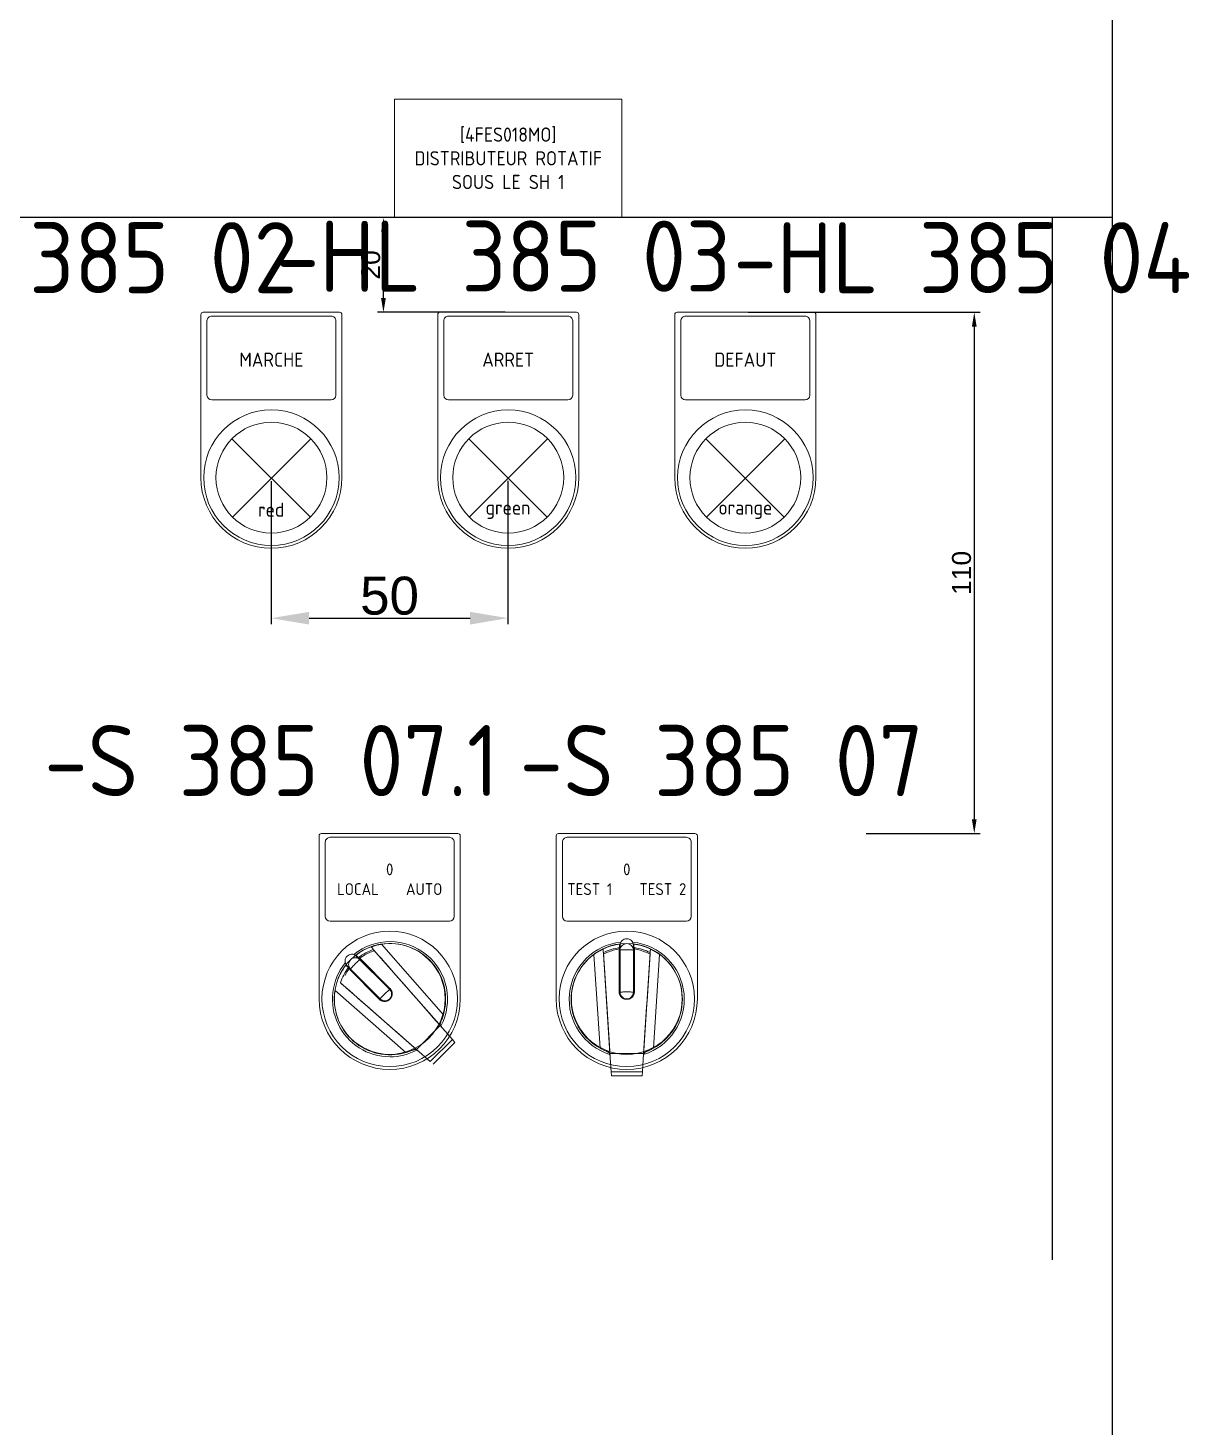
# Model space of a CAD drawing. Header units: millimetres. Extents: x 0 to 69574, y -5 to 41746.
# Drawn here: x 39704.3 to 39951.3, y 19404.2 to 19699.4 of the extents above; entities that cross this region are included whole.
import ezdxf
from ezdxf.enums import TextEntityAlignment as Align

# ---------------------------------------------------------------- set-up
doc = ezdxf.new("R2010")
doc.units = ezdxf.units.MM
doc.set_wipeout_variables(frame=1)
doc.layers.add('! NO PLOT !', color=7, linetype='Continuous', true_color=0xff75dd, plot=False)
doc.layers.add('000-PI-Oprema', color=30, linetype='Continuous', lineweight=5)
doc.layers.add('000-PI-ORMAR', color=2, linetype='Continuous')
doc.layers.add('000-PI_TEXT', color=7, linetype='Continuous')
doc.styles.add('PI0', font='isocpeur.ttf', dxfattribs={"width": 0.9})
doc.styles.get("Standard").update_dxf_attribs({"font": 'arial.ttf'})
doc.dimstyles.new('ISO-25', dxfattribs={"dimtxt": 4, "dimasz": 3, "dimexe": 1.25, "dimexo": 0.625, "dimtad": 1, "dimtxsty": 'Standard', "dimcen": 3, "dimadec": 0, "dimazin": 0, "dimtfac": 1, "dimtmove": 0, "dimatfit": 3, "dimfxl": 1, "dimarcsym": 0})
doc.dimstyles.new('ISO-25-lb', dxfattribs={"dimtxt": 8, "dimasz": 8, "dimexe": 1.25, "dimexo": 0.625, "dimtad": 1, "dimtxsty": 'Standard', "dimcen": 5, "dimadec": 0, "dimazin": 0, "dimtfac": 1, "dimtmove": 0, "dimatfit": 3, "dimfxl": 1, "dimarcsym": 0})

# ---------------------------------------------------------------- blocks, each defined once
blk = doc.blocks.new('podloska')
at = {"layer": '000-PI-Oprema'}
for p, q in [((43278.7, 39063.45), (43278.7, 39097.85)), ((43279.2, 39098.35), (43308, 39098.35)), ((43281, 39097.55), (43306.2, 39097.55)), ((43308.5, 39063.45), (43308.5, 39097.85)), ((43280, 39080.85), (43280, 39096.55)), ((43307.2, 39080.85), (43307.2, 39096.55)), ((43281, 39079.85), (43306.2, 39079.85))]:
    blk.add_line(p, q, dxfattribs=at)
blk.add_circle((43293.6, 39063.45), 14.3, dxfattribs=at)
at = {"layer": '000-PI-Oprema', "ltscale": 0.25}
blk.add_circle((43293.6, 39063.45), 11.7, dxfattribs=at)
at = {"layer": '000-PI-Oprema'}
for centre, radius, start, end in [((43279.2, 39097.85), 0.5, 90, 179.9998), ((43281, 39096.55), 1, 90, 180.0001), ((43306.2, 39096.55), 1, 359.9999, 90), ((43308, 39097.85), 0.5, 0.0002, 90), ((43281, 39080.85), 1, 180, 270), ((43306.2, 39080.85), 1, 270, 0), ((43293.6, 39063.45), 14.9, 180, 0)]:
    blk.add_arc(centre, radius, start, end, dxfattribs=at)
blk = doc.blocks.new('*D750')
at = {"layer": '! NO PLOT !', "color": 0, "linetype": 'Continuous', "lineweight": -2, "ltscale": 0.25, "transparency": 16777216}
for p, q in [((39755.63, 19603.73), (39755.63, 19573.6)), ((39805.63, 19603.83), (39805.63, 19573.6)), ((39763.63, 19574.85), (39797.63, 19574.85))]:
    blk.add_line(p, q, dxfattribs=at)
at = {"layer": '! NO PLOT !', "color": 0, "ltscale": 0.25, "transparency": 16777216}
for points in [[(39763.63, 19576.18), (39763.63, 19573.51), (39755.63, 19574.85)], [(39797.63, 19576.18), (39797.63, 19573.51), (39805.63, 19574.85)]]:
    blk.add_solid(points, dxfattribs=at)
at = {"layer": 'Defpoints', "color": 0, "ltscale": 0.25, "transparency": 16777216}
for p in [(39755.63, 19604.35), (39805.63, 19604.45), (39805.63, 19574.85)]:
    blk.add_point(p, dxfattribs=at)
at = {"layer": '! NO PLOT !', "color": 0, "ltscale": 0.25, "transparency": 16777216, "insert": (39780.63, 19579.55), "char_height": 8, "attachment_point": 5}
blk.add_mtext('50', dxfattribs=at)
blk = doc.blocks.new('*D749')
at = {"layer": '! NO PLOT !', "color": 0, "lineweight": -2, "ltscale": 0.25, "transparency": 16777216}
for p, q in [((39856.36, 19639.4), (39905.32, 19639.4)), ((39904.07, 19636.4), (39904.07, 19532.4)), ((39881.28, 19529.4), (39905.32, 19529.4))]:
    blk.add_line(p, q, dxfattribs=at)
at = {"layer": '! NO PLOT !', "color": 0, "ltscale": 0.25, "transparency": 16777216}
for points in [[(39903.57, 19636.4), (39904.57, 19636.4), (39904.07, 19639.4)], [(39903.57, 19532.4), (39904.57, 19532.4), (39904.07, 19529.4)]]:
    blk.add_solid(points, dxfattribs=at)
at = {"layer": 'Defpoints', "color": 0, "ltscale": 0.25, "transparency": 16777216}
for p in [(39855.73, 19639.4), (39880.66, 19529.4), (39904.07, 19529.4)]:
    blk.add_point(p, dxfattribs=at)
at = {"layer": '! NO PLOT !', "color": 0, "ltscale": 0.25, "transparency": 16777216, "insert": (39901.4, 19584.4), "char_height": 4, "attachment_point": 5, "rotation": 90}
blk.add_mtext('110', dxfattribs=at)
blk = doc.blocks.new('*D759')
at = {"layer": '! NO PLOT !', "color": 0, "lineweight": -2, "ltscale": 0.25, "transparency": 16777216}
for p, q in [((39805.06, 19659.4), (39778.09, 19659.4)), ((39779.34, 19642.4), (39779.34, 19656.4)), ((39805.06, 19639.4), (39778.09, 19639.4))]:
    blk.add_line(p, q, dxfattribs=at)
at = {"layer": '! NO PLOT !', "color": 0, "ltscale": 0.25, "transparency": 16777216}
for points in [[(39778.84, 19656.4), (39779.84, 19656.4), (39779.34, 19659.4)], [(39778.84, 19642.4), (39779.84, 19642.4), (39779.34, 19639.4)]]:
    blk.add_solid(points, dxfattribs=at)
at = {"layer": 'Defpoints', "color": 0, "ltscale": 0.25, "transparency": 16777216}
for p in [(39779.34, 19659.4), (39805.68, 19659.4), (39805.68, 19639.4)]:
    blk.add_point(p, dxfattribs=at)
at = {"layer": '! NO PLOT !', "color": 0, "ltscale": 0.25, "transparency": 16777216, "insert": (39776.67, 19649.4), "char_height": 4, "attachment_point": 5, "rotation": 90}
blk.add_mtext('20', dxfattribs=at)

msp = doc.modelspace()

# ---------------------------------------------------------------- wipeouts: each hides what was drawn before it
msp.add_wipeout([(39609.684, 20761.404), (40000.172, 20761.404), (39999.684, 18778.904), (39609.672, 18776.904)]).dxf.layer = '000-PI-ORMAR'

# ---------------------------------------------------------------- next in the draw order: linework, layer by layer
at = {"layer": '! NO PLOT !'}
msp.add_line((39933.184, 20684.154), (39933.184, 18854.154), dxfattribs=at)
at = {"layer": '! NO PLOT !', "ltscale": 0.25}
for p, q in [((39933.184, 19659.404), (39678.184, 19659.404)), ((39920.511, 19659.404), (39920.511, 19439.404))]:
    msp.add_line(p, q, dxfattribs=at)
at = {"layer": '000-PI-Oprema'}
for p, q in [((39747.361, 19612.727), (39763.907, 19596.181)), ((39764.007, 19612.727), (39747.461, 19596.181)), ((39797.361, 19612.727), (39813.907, 19596.181)), ((39814.007, 19612.727), (39797.461, 19596.181)), ((39847.411, 19612.727), (39863.957, 19596.181)), ((39864.057, 19612.727), (39847.511, 19596.181)), ((39815.809, 19494.504), (39815.809, 19528.904)), ((39816.309, 19529.404), (39845.109, 19529.404)), ((39818.109, 19528.604), (39843.309, 19528.604)), ((39845.609, 19494.504), (39845.609, 19528.904)), ((39817.109, 19511.904), (39817.109, 19527.604)), ((39844.309, 19511.904), (39844.309, 19527.604)), ((39818.109, 19510.904), (39843.309, 19510.904)), ((39776.262, 19504.211), (39776.556, 19504.337)), ((39776.556, 19504.337), (39776.854, 19504.455)), ((39776.735, 19505.491), (39776.738, 19505.492)), ((39776.739, 19505.487), (39776.735, 19505.491)), ((39776.738, 19505.492), (39776.746, 19505.495)), ((39776.751, 19505.473), (39776.739, 19505.487)), ((39776.746, 19505.495), (39776.76, 19505.5)), ((39776.771, 19505.45), (39776.751, 19505.473)), ((39776.76, 19505.5), (39776.781, 19505.507)), ((39776.8, 19505.416), (39776.771, 19505.45)), ((39776.781, 19505.507), (39776.807, 19505.517)), ((39776.838, 19505.373), (39776.8, 19505.416)), ((39776.807, 19505.517), (39776.839, 19505.528)), ((39776.885, 19505.319), (39776.838, 19505.373)), ((39776.839, 19505.528), (39776.877, 19505.541)), ((39776.854, 19504.455), (39777.155, 19504.563)), ((39776.877, 19505.541), (39776.92, 19505.556)), ((39776.942, 19505.255), (39776.885, 19505.319)), ((39776.92, 19505.556), (39776.969, 19505.573)), ((39777.008, 19505.18), (39776.942, 19505.255)), ((39776.969, 19505.573), (39777.023, 19505.591)), ((39777.083, 19505.094), (39777.008, 19505.18)), ((39777.023, 19505.591), (39777.081, 19505.61)), ((39777.081, 19505.61), (39777.144, 19505.63)), ((39777.168, 19504.997), (39777.083, 19505.094)), ((39777.144, 19505.63), (39777.211, 19505.651)), ((39777.155, 19504.563), (39777.46, 19504.663)), ((39777.262, 19504.89), (39777.168, 19504.997)), ((39777.211, 19505.651), (39777.28, 19505.673)), ((39777.276, 19504.872), (39777.248, 19504.904)), ((39791.001, 19489.234), (39777.262, 19504.89)), ((39777.305, 19504.839), (39777.276, 19504.872)), ((39777.28, 19505.673), (39777.353, 19505.695)), ((39777.335, 19504.806), (39777.305, 19504.839)), ((39777.365, 19504.771), (39777.335, 19504.806)), ((39777.353, 19505.695), (39777.43, 19505.718)), ((39777.396, 19504.736), (39777.365, 19504.771)), ((39777.428, 19504.7), (39777.396, 19504.736)), ((39777.46, 19504.663), (39777.428, 19504.7)), ((39777.43, 19505.718), (39777.511, 19505.741)), ((39778.19, 19503.831), (39777.46, 19504.663)), ((39777.511, 19505.741), (39777.596, 19505.765)), ((39777.596, 19505.765), (39777.685, 19505.789)), ((39777.685, 19505.789), (39777.778, 19505.814)), ((39777.778, 19505.814), (39777.873, 19505.838)), ((39777.873, 19505.838), (39777.971, 19505.862)), ((39777.971, 19505.862), (39778.072, 19505.886)), ((39778.072, 19505.886), (39778.174, 19505.909)), ((39778.174, 19505.909), (39778.278, 19505.932)), ((39778.278, 19505.932), (39778.383, 19505.953)), ((39778.383, 19505.953), (39778.488, 19505.974)), ((39778.488, 19505.974), (39778.594, 19505.994)), ((39778.594, 19505.994), (39778.699, 19506.013)), ((39778.699, 19506.013), (39778.804, 19506.031)), ((39778.804, 19506.031), (39778.907, 19506.048)), ((39791.999, 19491.129), (39778.907, 19506.048)), ((39824.223, 19504.201), (39824.312, 19504.26)), ((39824.312, 19504.26), (39824.402, 19504.318)), ((39824.402, 19504.318), (39824.491, 19504.374)), ((39824.491, 19504.374), (39824.578, 19504.428)), ((39824.578, 19504.428), (39824.665, 19504.48)), ((39824.665, 19504.48), (39824.749, 19504.53)), ((39824.749, 19504.53), (39824.832, 19504.578)), ((39824.832, 19504.578), (39824.912, 19504.624)), ((39824.912, 19504.624), (39824.989, 19504.668)), ((39824.989, 19504.668), (39825.063, 19504.709)), ((39825.063, 19504.709), (39825.134, 19504.747)), ((39825.134, 19504.747), (39825.201, 19504.783)), ((39825.201, 19504.783), (39825.265, 19504.817)), ((39825.265, 19504.817), (39825.327, 19504.849)), ((39825.327, 19504.849), (39825.386, 19504.879)), ((39825.386, 19504.879), (39825.441, 19504.907)), ((39825.441, 19504.907), (39825.492, 19504.932)), ((39825.492, 19504.932), (39825.538, 19504.955)), ((39825.538, 19504.955), (39825.579, 19504.975)), ((39825.579, 19504.975), (39825.615, 19504.992)), ((39825.615, 19504.992), (39825.646, 19505.007)), ((39825.646, 19505.007), (39825.671, 19505.019)), ((39825.671, 19505.019), (39825.691, 19505.028)), ((39825.691, 19505.028), (39825.704, 19505.035)), ((39825.704, 19505.035), (39825.712, 19505.038)), ((39825.712, 19505.038), (39825.715, 19505.04)), ((39825.715, 19505.034), (39825.715, 19505.04)), ((39825.717, 19505.016), (39825.715, 19505.034)), ((39825.719, 19504.985), (39825.717, 19505.016)), ((39825.721, 19504.941), (39825.719, 19504.985)), ((39825.725, 19504.883), (39825.721, 19504.941)), ((39825.73, 19504.812), (39825.725, 19504.883)), ((39825.735, 19504.726), (39825.73, 19504.812)), ((39825.742, 19504.627), (39825.735, 19504.726)), ((39825.749, 19504.513), (39825.742, 19504.627)), ((39825.758, 19504.385), (39825.749, 19504.513)), ((39825.767, 19504.242), (39825.758, 19504.385)), ((39825.77, 19504.219), (39825.767, 19504.262)), ((39827.041, 19484.707), (39825.767, 19504.242)), ((39825.773, 19504.176), (39825.77, 19504.219)), ((39826.074, 19504.086), (39826.363, 19504.223)), ((39826.363, 19504.223), (39826.657, 19504.35)), ((39826.657, 19504.35), (39826.954, 19504.469)), ((39826.954, 19504.469), (39827.255, 19504.578)), ((39827.255, 19504.578), (39827.558, 19504.678)), ((39827.558, 19504.678), (39827.864, 19504.768)), ((39827.864, 19504.768), (39828.172, 19504.85)), ((39828.172, 19504.85), (39828.483, 19504.922)), ((39828.483, 19504.922), (39828.795, 19504.984)), ((39828.795, 19504.984), (39829.109, 19505.038)), ((39829.109, 19496.024), (39829.109, 19505.316)), ((39829.209, 19495.467), (39829.209, 19506.058)), ((39829.309, 19495.249), (39829.309, 19505.867)), ((39832.109, 19495.249), (39832.109, 19505.867)), ((39832.209, 19495.467), (39832.209, 19506.058)), ((39832.309, 19496.024), (39832.309, 19505.316)), ((39832.623, 19504.984), (39832.309, 19505.038)), ((39832.935, 19504.922), (39832.623, 19504.984)), ((39833.245, 19504.85), (39832.935, 19504.922)), ((39833.554, 19504.768), (39833.245, 19504.85)), ((39833.86, 19504.678), (39833.554, 19504.768)), ((39834.163, 19504.578), (39833.86, 19504.678)), ((39834.463, 19504.469), (39834.163, 19504.578)), ((39834.376, 19484.707), (39835.65, 19504.242)), ((39834.76, 19504.35), (39834.463, 19504.469)), ((39835.054, 19504.223), (39834.76, 19504.35)), ((39835.344, 19504.086), (39835.054, 19504.223)), ((39835.645, 19504.176), (39835.648, 19504.219)), ((39835.648, 19504.219), (39835.65, 19504.262)), ((39835.65, 19504.242), (39835.66, 19504.385)), ((39835.66, 19504.385), (39835.668, 19504.513)), ((39835.668, 19504.513), (39835.675, 19504.627)), ((39835.675, 19504.627), (39835.682, 19504.726)), ((39835.682, 19504.726), (39835.687, 19504.812)), ((39835.687, 19504.812), (39835.692, 19504.883)), ((39835.692, 19504.883), (39835.696, 19504.941)), ((39835.696, 19504.941), (39835.699, 19504.985)), ((39835.699, 19504.985), (39835.701, 19505.016)), ((39835.701, 19505.016), (39835.702, 19505.034)), ((39835.705, 19505.038), (39835.702, 19505.04)), ((39835.702, 19505.034), (39835.702, 19505.04)), ((39835.713, 19505.035), (39835.705, 19505.038)), ((39835.727, 19505.028), (39835.713, 19505.035)), ((39835.746, 19505.019), (39835.727, 19505.028)), ((39835.771, 19505.007), (39835.746, 19505.019)), ((39835.802, 19504.992), (39835.771, 19505.007)), ((39835.838, 19504.975), (39835.802, 19504.992)), ((39835.879, 19504.955), (39835.838, 19504.975)), ((39835.926, 19504.932), (39835.879, 19504.955)), ((39835.976, 19504.907), (39835.926, 19504.932)), ((39836.032, 19504.879), (39835.976, 19504.907)), ((39836.09, 19504.849), (39836.032, 19504.879)), ((39836.152, 19504.817), (39836.09, 19504.849)), ((39836.217, 19504.783), (39836.152, 19504.817)), ((39836.284, 19504.747), (39836.217, 19504.783)), ((39836.354, 19504.709), (39836.284, 19504.747)), ((39836.428, 19504.668), (39836.354, 19504.709)), ((39836.505, 19504.624), (39836.428, 19504.668)), ((39836.585, 19504.578), (39836.505, 19504.624)), ((39836.668, 19504.53), (39836.585, 19504.578)), ((39836.753, 19504.48), (39836.668, 19504.53)), ((39836.839, 19504.428), (39836.753, 19504.48)), ((39836.927, 19504.374), (39836.839, 19504.428)), ((39837.016, 19504.318), (39836.927, 19504.374)), ((39837.105, 19504.26), (39837.016, 19504.318)), ((39837.195, 19504.201), (39837.105, 19504.26)), ((39771.428, 19501.615), (39771.424, 19501.619)), ((39771.44, 19501.603), (39771.428, 19501.615)), ((39771.46, 19501.582), (39771.44, 19501.603)), ((39771.49, 19501.553), (39771.46, 19501.582)), ((39771.528, 19501.515), (39771.49, 19501.553)), ((39771.575, 19501.468), (39771.528, 19501.515)), ((39771.631, 19501.411), (39771.575, 19501.468)), ((39779.137, 19494.047), (39771.629, 19501.555)), ((39771.697, 19501.345), (39771.631, 19501.411)), ((39771.773, 19501.27), (39771.697, 19501.345)), ((39771.858, 19501.185), (39771.773, 19501.27)), ((39773.549, 19503.736), (39773.545, 19503.74)), ((39773.561, 19503.724), (39773.549, 19503.736)), ((39773.582, 19503.704), (39773.561, 19503.724)), ((39773.611, 19503.674), (39773.582, 19503.704)), ((39780.657, 19496.487), (39773.609, 19503.535)), ((39773.649, 19503.636), (39773.611, 19503.674)), ((39773.894, 19503.391), (39773.649, 19503.636)), ((39773.979, 19503.306), (39773.894, 19503.391)), ((39774.073, 19503.212), (39773.979, 19503.306)), ((39781.034, 19496.252), (39774.073, 19503.212)), ((39774.193, 19503.234), (39774.14, 19503.287)), ((39774.22, 19503.206), (39774.193, 19503.234)), ((39774.249, 19503.178), (39774.22, 19503.206)), ((39774.337, 19503.09), (39774.249, 19503.178)), ((39774.337, 19503.09), (39774.596, 19503.274)), ((39780.711, 19496.716), (39774.337, 19503.09)), ((39774.596, 19503.274), (39774.861, 19503.451)), ((39774.861, 19503.451), (39775.132, 19503.619)), ((39775.132, 19503.619), (39775.407, 19503.78)), ((39775.407, 19503.78), (39775.688, 19503.932)), ((39775.688, 19503.932), (39775.973, 19504.076)), ((39775.973, 19504.076), (39776.262, 19504.211)), ((39778.92, 19502.999), (39778.19, 19503.831)), ((39779.65, 19502.167), (39778.92, 19502.999)), ((39780.38, 19501.336), (39779.65, 19502.167)), ((39781.109, 19500.504), (39780.38, 19501.336)), ((39823.785, 19503.897), (39823.87, 19503.959)), ((39825.077, 19484.091), (39823.785, 19503.897)), ((39823.87, 19503.959), (39823.957, 19504.02)), ((39823.957, 19504.02), (39824.044, 19504.081)), ((39824.044, 19504.081), (39824.133, 19504.142)), ((39824.133, 19504.142), (39824.223, 19504.201)), ((39825.776, 19504.131), (39825.773, 19504.176)), ((39825.779, 19504.085), (39825.776, 19504.131)), ((39825.782, 19504.039), (39825.779, 19504.085)), ((39825.785, 19503.99), (39825.782, 19504.039)), ((39825.788, 19503.941), (39825.785, 19503.99)), ((39825.788, 19503.941), (39826.074, 19504.086)), ((39825.86, 19502.837), (39825.788, 19503.941)), ((39825.932, 19501.732), (39825.86, 19502.837)), ((39826.004, 19500.628), (39825.932, 19501.732)), ((39835.629, 19503.941), (39835.344, 19504.086)), ((39835.413, 19500.628), (39835.485, 19501.732)), ((39835.485, 19501.732), (39835.557, 19502.837)), ((39835.557, 19502.837), (39835.629, 19503.941)), ((39835.629, 19503.941), (39835.633, 19503.99)), ((39835.633, 19503.99), (39835.636, 19504.039)), ((39835.636, 19504.039), (39835.639, 19504.085)), ((39835.639, 19504.085), (39835.642, 19504.131)), ((39835.642, 19504.131), (39835.645, 19504.176)), ((39836.34, 19484.091), (39837.632, 19503.897)), ((39837.284, 19504.142), (39837.195, 19504.201)), ((39837.373, 19504.081), (39837.284, 19504.142)), ((39837.461, 19504.02), (39837.373, 19504.081)), ((39837.547, 19503.959), (39837.461, 19504.02)), ((39837.632, 19503.897), (39837.547, 19503.959)), ((39771.232, 19499.476), (39771.384, 19499.756)), ((39771.384, 19499.756), (39771.544, 19500.032)), ((39771.544, 19500.032), (39771.713, 19500.303)), ((39771.713, 19500.303), (39771.89, 19500.568)), ((39771.952, 19501.091), (39771.858, 19501.185)), ((39771.958, 19500.944), (39771.877, 19501.024)), ((39771.89, 19500.568), (39772.074, 19500.827)), ((39778.912, 19494.13), (39771.952, 19501.091)), ((39771.986, 19500.915), (39771.958, 19500.944)), ((39772.074, 19500.827), (39771.986, 19500.915)), ((39778.448, 19494.453), (39772.074, 19500.827)), ((39781.839, 19499.673), (39781.109, 19500.504)), ((39782.568, 19498.842), (39781.839, 19499.673)), ((39783.298, 19498.01), (39782.568, 19498.842)), ((39826.076, 19499.524), (39826.004, 19500.628)), ((39826.148, 19498.42), (39826.076, 19499.524)), ((39826.22, 19497.317), (39826.148, 19498.42)), ((39835.197, 19497.317), (39835.269, 19498.42)), ((39835.269, 19498.42), (39835.341, 19499.524)), ((39835.341, 19499.524), (39835.413, 19500.628)), ((39784.034, 19483.165), (39769.116, 19496.257)), ((39785.93, 19484.163), (39770.274, 19497.902)), ((39771.333, 19496.974), (39770.501, 19497.704)), ((39772.165, 19496.244), (39771.333, 19496.974)), ((39772.997, 19495.514), (39772.165, 19496.244)), ((39773.828, 19494.784), (39772.997, 19495.514)), ((39781.117, 19496.027), (39780.657, 19496.487)), ((39780.76, 19496.664), (39780.711, 19496.716)), ((39780.807, 19496.61), (39780.76, 19496.664)), ((39780.852, 19496.554), (39780.807, 19496.61)), ((39780.894, 19496.496), (39780.852, 19496.554)), ((39780.934, 19496.436), (39780.894, 19496.496)), ((39780.971, 19496.374), (39780.934, 19496.436)), ((39781.005, 19496.311), (39780.971, 19496.374)), ((39781.036, 19496.246), (39781.005, 19496.311)), ((39781.064, 19496.18), (39781.036, 19496.246)), ((39781.089, 19496.113), (39781.064, 19496.18)), ((39781.112, 19496.045), (39781.089, 19496.113)), ((39781.131, 19495.976), (39781.112, 19496.045)), ((39781.147, 19495.906), (39781.131, 19495.976)), ((39781.159, 19495.835), (39781.147, 19495.906)), ((39781.169, 19495.764), (39781.159, 19495.835)), ((39781.16, 19495.334), (39781.169, 19495.406)), ((39781.176, 19495.692), (39781.169, 19495.764)), ((39781.169, 19495.406), (39781.176, 19495.477)), ((39781.179, 19495.621), (39781.176, 19495.692)), ((39781.176, 19495.477), (39781.179, 19495.549)), ((39781.179, 19495.549), (39781.179, 19495.621)), ((39784.756, 19496.348), (39783.298, 19498.01)), ((39785.485, 19495.518), (39784.756, 19496.348)), ((39786.214, 19494.687), (39785.485, 19495.518)), ((39826.292, 19496.213), (39826.22, 19497.317)), ((39826.364, 19495.109), (39826.292, 19496.213)), ((39829.11, 19495.952), (39829.109, 19496.024)), ((39829.115, 19495.88), (39829.11, 19495.952)), ((39829.123, 19495.809), (39829.115, 19495.88)), ((39829.134, 19495.738), (39829.123, 19495.809)), ((39829.149, 19495.668), (39829.134, 19495.738)), ((39829.166, 19495.598), (39829.149, 19495.668)), ((39829.187, 19495.529), (39829.166, 19495.598)), ((39829.211, 19495.461), (39829.187, 19495.529)), ((39829.237, 19495.395), (39829.211, 19495.461)), ((39829.267, 19495.329), (39829.237, 19495.395)), ((39832.15, 19495.329), (39832.18, 19495.395)), ((39832.18, 19495.395), (39832.207, 19495.461)), ((39832.207, 19495.461), (39832.23, 19495.529)), ((39832.23, 19495.529), (39832.251, 19495.598)), ((39832.251, 19495.598), (39832.269, 19495.668)), ((39832.269, 19495.668), (39832.283, 19495.738)), ((39832.283, 19495.738), (39832.294, 19495.809)), ((39832.294, 19495.809), (39832.302, 19495.88)), ((39832.302, 19495.88), (39832.307, 19495.952)), ((39832.307, 19495.952), (39832.309, 19496.024)), ((39835.053, 19495.109), (39835.125, 19496.213)), ((39835.125, 19496.213), (39835.197, 19497.317)), ((39774.66, 19494.054), (39773.828, 19494.784)), ((39775.491, 19493.325), (39774.66, 19494.054)), ((39776.322, 19492.595), (39775.491, 19493.325)), ((39777.153, 19491.866), (39776.322, 19492.595)), ((39778.5, 19494.404), (39778.448, 19494.453)), ((39778.554, 19494.356), (39778.5, 19494.404)), ((39778.61, 19494.312), (39778.554, 19494.356)), ((39778.668, 19494.269), (39778.61, 19494.312)), ((39778.728, 19494.23), (39778.668, 19494.269)), ((39778.79, 19494.193), (39778.728, 19494.23)), ((39778.853, 19494.159), (39778.79, 19494.193)), ((39778.917, 19494.128), (39778.853, 19494.159)), ((39778.984, 19494.1), (39778.917, 19494.128)), ((39779.051, 19494.074), (39778.984, 19494.1)), ((39779.119, 19494.052), (39779.051, 19494.074)), ((39779.188, 19494.033), (39779.119, 19494.052)), ((39779.258, 19494.017), (39779.188, 19494.033)), ((39779.329, 19494.004), (39779.258, 19494.017)), ((39779.4, 19493.995), (39779.329, 19494.004)), ((39779.472, 19493.988), (39779.4, 19493.995)), ((39779.543, 19493.985), (39779.472, 19493.988)), ((39779.615, 19493.985), (39779.543, 19493.985)), ((39779.615, 19493.985), (39779.687, 19493.988)), ((39779.687, 19493.988), (39779.758, 19493.995)), ((39779.758, 19493.995), (39779.829, 19494.004)), ((39779.829, 19494.004), (39779.9, 19494.017)), ((39779.9, 19494.017), (39779.97, 19494.033)), ((39779.97, 19494.033), (39780.039, 19494.052)), ((39780.039, 19494.052), (39780.108, 19494.074)), ((39780.108, 19494.074), (39780.175, 19494.1)), ((39780.175, 19494.1), (39780.241, 19494.128)), ((39780.241, 19494.128), (39780.306, 19494.159)), ((39780.306, 19494.159), (39780.369, 19494.193)), ((39780.369, 19494.193), (39780.43, 19494.23)), ((39780.43, 19494.23), (39780.49, 19494.269)), ((39780.49, 19494.269), (39780.548, 19494.312)), ((39780.548, 19494.312), (39780.605, 19494.356)), ((39780.605, 19494.356), (39780.659, 19494.404)), ((39780.659, 19494.404), (39780.711, 19494.453)), ((39780.711, 19494.453), (39780.76, 19494.505)), ((39780.76, 19494.505), (39780.807, 19494.559)), ((39780.807, 19494.559), (39780.852, 19494.615)), ((39780.852, 19494.615), (39780.894, 19494.673)), ((39780.894, 19494.673), (39780.934, 19494.733)), ((39780.934, 19494.733), (39780.971, 19494.795)), ((39780.971, 19494.795), (39781.005, 19494.858)), ((39781.005, 19494.858), (39781.036, 19494.923)), ((39781.036, 19494.923), (39781.064, 19494.989)), ((39781.064, 19494.989), (39781.089, 19495.056)), ((39781.089, 19495.056), (39781.112, 19495.125)), ((39781.112, 19495.125), (39781.131, 19495.194)), ((39781.131, 19495.194), (39781.147, 19495.264)), ((39781.147, 19495.264), (39781.16, 19495.334)), ((39786.943, 19493.856), (39786.214, 19494.687)), ((39787.672, 19493.026), (39786.943, 19493.856)), ((39789.129, 19491.365), (39787.672, 19493.026)), ((39826.436, 19494.006), (39826.364, 19495.109)), ((39826.508, 19492.903), (39826.436, 19494.006)), ((39826.58, 19491.8), (39826.508, 19492.903)), ((39829.3, 19495.266), (39829.267, 19495.329)), ((39829.335, 19495.203), (39829.3, 19495.266)), ((39829.373, 19495.142), (39829.335, 19495.203)), ((39829.414, 19495.083), (39829.373, 19495.142)), ((39829.458, 19495.026), (39829.414, 19495.083)), ((39829.504, 19494.971), (39829.458, 19495.026)), ((39829.552, 19494.918), (39829.504, 19494.971)), ((39829.603, 19494.867), (39829.552, 19494.918)), ((39829.656, 19494.819), (39829.603, 19494.867)), ((39829.711, 19494.773), (39829.656, 19494.819)), ((39829.768, 19494.729), (39829.711, 19494.773)), ((39829.827, 19494.688), (39829.768, 19494.729)), ((39829.888, 19494.65), (39829.827, 19494.688)), ((39829.95, 19494.615), (39829.888, 19494.65)), ((39830.014, 19494.582), (39829.95, 19494.615)), ((39830.08, 19494.552), (39830.014, 19494.582)), ((39830.146, 19494.526), (39830.08, 19494.552)), ((39830.214, 19494.502), (39830.146, 19494.526)), ((39830.283, 19494.481), (39830.214, 19494.502)), ((39830.353, 19494.464), (39830.283, 19494.481)), ((39830.423, 19494.449), (39830.353, 19494.464)), ((39830.494, 19494.438), (39830.423, 19494.449)), ((39830.565, 19494.43), (39830.494, 19494.438)), ((39830.637, 19494.425), (39830.565, 19494.43)), ((39830.709, 19494.424), (39830.637, 19494.425)), ((39830.709, 19494.424), (39830.78, 19494.425)), ((39830.78, 19494.425), (39830.852, 19494.43)), ((39830.852, 19494.43), (39830.923, 19494.438)), ((39830.923, 19494.438), (39830.994, 19494.449)), ((39830.994, 19494.449), (39831.065, 19494.464)), ((39831.065, 19494.464), (39831.134, 19494.481)), ((39831.134, 19494.481), (39831.203, 19494.502)), ((39831.203, 19494.502), (39831.271, 19494.526)), ((39831.271, 19494.526), (39831.338, 19494.552)), ((39831.338, 19494.552), (39831.403, 19494.582)), ((39831.403, 19494.582), (39831.467, 19494.615)), ((39831.467, 19494.615), (39831.529, 19494.65)), ((39831.529, 19494.65), (39831.59, 19494.688)), ((39831.59, 19494.688), (39831.649, 19494.729)), ((39831.649, 19494.729), (39831.706, 19494.773)), ((39831.706, 19494.773), (39831.761, 19494.819)), ((39831.761, 19494.819), (39831.814, 19494.867)), ((39831.814, 19494.867), (39831.865, 19494.918)), ((39831.865, 19494.918), (39831.914, 19494.971)), ((39831.914, 19494.971), (39831.96, 19495.026)), ((39831.96, 19495.026), (39832.003, 19495.083)), ((39832.003, 19495.083), (39832.044, 19495.142)), ((39832.044, 19495.142), (39832.082, 19495.203)), ((39832.082, 19495.203), (39832.118, 19495.266)), ((39832.118, 19495.266), (39832.15, 19495.329)), ((39834.838, 19491.8), (39834.909, 19492.903)), ((39834.909, 19492.903), (39834.981, 19494.006)), ((39834.981, 19494.006), (39835.053, 19495.109)), ((39778.815, 19490.408), (39777.153, 19491.866)), ((39779.646, 19489.678), (39778.815, 19490.408)), ((39780.477, 19488.949), (39779.646, 19489.678)), ((39789.858, 19490.535), (39789.129, 19491.365)), ((39791.314, 19488.875), (39789.858, 19490.535)), ((39790.174, 19490.175), (39790.175, 19490.176)), ((39791.375, 19489.426), (39791.396, 19489.495)), ((39791.396, 19489.495), (39791.422, 19489.565)), ((39791.422, 19489.565), (39791.45, 19489.638)), ((39791.45, 19489.638), (39791.482, 19489.713)), ((39791.482, 19489.713), (39791.556, 19489.883)), ((39791.556, 19489.883), (39791.632, 19490.07)), ((39791.632, 19490.07), (39791.71, 19490.27)), ((39791.71, 19490.27), (39791.788, 19490.48)), ((39791.788, 19490.48), (39791.863, 19490.696)), ((39791.863, 19490.696), (39791.934, 19490.914)), ((39791.934, 19490.914), (39791.999, 19491.129)), ((39826.652, 19490.697), (39826.58, 19491.8)), ((39826.724, 19489.594), (39826.652, 19490.697)), ((39826.796, 19488.492), (39826.724, 19489.594)), ((39834.622, 19488.492), (39834.694, 19489.594)), ((39834.694, 19489.594), (39834.766, 19490.697)), ((39834.766, 19490.697), (39834.838, 19491.8)), ((39781.308, 19488.221), (39780.477, 19488.949)), ((39782.138, 19487.492), (39781.308, 19488.221)), ((39784.629, 19485.306), (39782.138, 19487.492)), ((39786.289, 19483.849), (39791.314, 19488.875)), ((39786.293, 19483.844), (39791.32, 19488.871)), ((39791, 19489.233), (39791.001, 19489.234)), ((39791.32, 19488.871), (39791.001, 19489.234)), ((39793.893, 19485.939), (39791.32, 19488.871)), ((39791.334, 19489.166), (39791.337, 19489.229)), ((39791.336, 19489.103), (39791.334, 19489.166)), ((39791.344, 19489.042), (39791.336, 19489.103)), ((39791.337, 19489.229), (39791.345, 19489.294)), ((39791.357, 19488.981), (39791.344, 19489.042)), ((39791.345, 19489.294), (39791.358, 19489.359)), ((39791.375, 19488.922), (39791.357, 19488.981)), ((39791.358, 19489.359), (39791.375, 19489.426)), ((39791.398, 19488.863), (39791.375, 19488.922)), ((39791.427, 19488.803), (39791.398, 19488.863)), ((39791.461, 19488.744), (39791.427, 19488.803)), ((39791.499, 19488.684), (39791.461, 19488.744)), ((39791.543, 19488.624), (39791.499, 19488.684)), ((39791.591, 19488.564), (39791.543, 19488.624)), ((39791.643, 19488.503), (39791.591, 19488.564)), ((39826.867, 19487.389), (39826.796, 19488.492)), ((39826.939, 19486.287), (39826.867, 19487.389)), ((39834.478, 19486.287), (39834.55, 19487.389)), ((39834.55, 19487.389), (39834.622, 19488.492)), ((39786.289, 19483.849), (39784.629, 19485.306)), ((39784.988, 19484.989), (39784.989, 19484.99)), ((39785.111, 19483.539), (39785.231, 19483.588)), ((39785.231, 19483.588), (39785.345, 19483.636)), ((39785.345, 19483.636), (39785.451, 19483.682)), ((39785.451, 19483.682), (39785.525, 19483.713)), ((39785.525, 19483.713), (39785.598, 19483.742)), ((39785.598, 19483.742), (39785.669, 19483.767)), ((39785.669, 19483.767), (39785.738, 19483.789)), ((39785.738, 19483.789), (39785.806, 19483.806)), ((39785.806, 19483.806), (39785.871, 19483.819)), ((39785.871, 19483.819), (39785.935, 19483.827)), ((39785.93, 19484.163), (39785.931, 19484.164)), ((39786.293, 19483.844), (39785.93, 19484.163)), ((39785.935, 19483.827), (39785.998, 19483.83)), ((39786.06, 19483.827), (39785.998, 19483.83)), ((39786.122, 19483.82), (39786.06, 19483.827)), ((39786.183, 19483.807), (39786.122, 19483.82)), ((39786.243, 19483.789), (39786.183, 19483.807)), ((39786.302, 19483.765), (39786.243, 19483.789)), ((39789.225, 19481.271), (39786.293, 19483.844)), ((39786.361, 19483.737), (39786.302, 19483.765)), ((39786.42, 19483.703), (39786.361, 19483.737)), ((39786.479, 19483.664), (39786.42, 19483.703)), ((39786.539, 19483.621), (39786.479, 19483.664)), ((39786.6, 19483.573), (39786.539, 19483.621)), ((39786.661, 19483.521), (39786.6, 19483.573)), ((39789.225, 19481.271), (39793.893, 19485.939)), ((39789.848, 19480.724), (39794.44, 19485.316)), ((39794.44, 19485.316), (39793.893, 19485.939)), ((39825.202, 19484.024), (39825.077, 19484.091)), ((39825.331, 19483.957), (39825.202, 19484.024)), ((39825.461, 19483.891), (39825.331, 19483.957)), ((39825.592, 19483.826), (39825.461, 19483.891)), ((39825.722, 19483.764), (39825.592, 19483.826)), ((39825.852, 19483.704), (39825.722, 19483.764)), ((39825.979, 19483.648), (39825.852, 19483.704)), ((39826.103, 19483.594), (39825.979, 19483.648)), ((39826.222, 19483.544), (39826.103, 19483.594)), ((39827.011, 19485.185), (39826.939, 19486.287)), ((39827.083, 19484.083), (39827.011, 19485.185)), ((39827.123, 19483.457), (39827.041, 19484.707)), ((39827.041, 19484.707), (39827.042, 19484.707)), ((39827.155, 19482.981), (39827.083, 19484.083)), ((39834.262, 19482.981), (39834.334, 19484.083)), ((39834.295, 19483.457), (39834.376, 19484.707)), ((39834.334, 19484.083), (39834.406, 19485.185)), ((39834.375, 19484.707), (39834.376, 19484.707)), ((39834.406, 19485.185), (39834.478, 19486.287)), ((39835.195, 19483.544), (39835.315, 19483.594)), ((39835.315, 19483.594), (39835.438, 19483.648)), ((39835.438, 19483.648), (39835.565, 19483.704)), ((39835.565, 19483.704), (39835.695, 19483.764)), ((39835.695, 19483.764), (39835.826, 19483.826)), ((39835.826, 19483.826), (39835.957, 19483.891)), ((39835.957, 19483.891), (39836.087, 19483.957)), ((39836.087, 19483.957), (39836.215, 19484.024)), ((39836.215, 19484.024), (39836.34, 19484.091)), ((39784.034, 19483.165), (39784.171, 19483.206)), ((39784.171, 19483.206), (39784.309, 19483.249)), ((39784.309, 19483.249), (39784.448, 19483.295)), ((39784.448, 19483.295), (39784.586, 19483.342)), ((39784.586, 19483.342), (39784.722, 19483.39)), ((39784.722, 19483.39), (39784.856, 19483.439)), ((39784.856, 19483.439), (39784.986, 19483.489)), ((39784.986, 19483.489), (39785.111, 19483.539)), ((39826.336, 19483.498), (39826.222, 19483.544)), ((39826.444, 19483.455), (39826.336, 19483.498)), ((39826.519, 19483.425), (39826.444, 19483.455)), ((39826.591, 19483.394), (39826.519, 19483.425)), ((39826.659, 19483.362), (39826.591, 19483.394)), ((39826.723, 19483.328), (39826.659, 19483.362)), ((39826.783, 19483.292), (39826.723, 19483.328)), ((39826.838, 19483.255), (39826.783, 19483.292)), ((39826.889, 19483.215), (39826.838, 19483.255)), ((39826.936, 19483.173), (39826.889, 19483.215)), ((39826.978, 19483.127), (39826.936, 19483.173)), ((39827.016, 19483.078), (39826.978, 19483.127)), ((39827.05, 19483.026), (39827.016, 19483.078)), ((39827.08, 19482.971), (39827.05, 19483.026)), ((39827.105, 19482.912), (39827.08, 19482.971)), ((39827.126, 19482.85), (39827.105, 19482.912)), ((39827.154, 19482.974), (39827.123, 19483.457)), ((39827.123, 19483.457), (39827.124, 19483.457)), ((39827.144, 19482.785), (39827.126, 19482.85)), ((39827.159, 19482.716), (39827.144, 19482.785)), ((39827.408, 19479.081), (39827.154, 19482.974)), ((39827.154, 19482.974), (39834.263, 19482.974)), ((39827.155, 19482.981), (39834.262, 19482.981)), ((39827.171, 19482.643), (39827.159, 19482.716)), ((39827.18, 19482.566), (39827.171, 19482.643)), ((39827.186, 19482.486), (39827.18, 19482.566)), ((39834.009, 19479.081), (39834.263, 19482.974)), ((39834.231, 19482.486), (39834.238, 19482.566)), ((39834.238, 19482.566), (39834.247, 19482.642)), ((39834.247, 19482.642), (39834.258, 19482.715)), ((39834.258, 19482.715), (39834.273, 19482.785)), ((39834.263, 19482.974), (39834.295, 19483.457)), ((39834.273, 19482.785), (39834.291, 19482.851)), ((39834.291, 19482.851), (39834.313, 19482.913)), ((39834.293, 19483.457), (39834.295, 19483.457)), ((39834.313, 19482.913), (39834.338, 19482.971)), ((39834.338, 19482.971), (39834.367, 19483.026)), ((39834.367, 19483.026), (39834.401, 19483.078)), ((39834.401, 19483.078), (39834.439, 19483.127)), ((39834.439, 19483.127), (39834.482, 19483.173)), ((39834.482, 19483.173), (39834.529, 19483.216)), ((39834.529, 19483.216), (39834.58, 19483.256)), ((39834.58, 19483.256), (39834.636, 19483.293)), ((39834.636, 19483.293), (39834.695, 19483.328)), ((39834.695, 19483.328), (39834.759, 19483.362)), ((39834.759, 19483.362), (39834.826, 19483.394)), ((39834.826, 19483.394), (39834.898, 19483.424)), ((39834.898, 19483.424), (39834.973, 19483.455)), ((39834.973, 19483.455), (39835.081, 19483.498)), ((39835.081, 19483.498), (39835.195, 19483.544)), ((39827.462, 19478.255), (39827.408, 19479.081)), ((39827.408, 19479.081), (39834.009, 19479.081)), ((39827.462, 19478.255), (39833.955, 19478.255)), ((39833.955, 19478.255), (39834.009, 19479.081))]:
    msp.add_line(p, q, dxfattribs=at)
msp.add_lwpolyline([(39781.684, 19684.404), (39829.684, 19684.404), (39829.684, 19659.404), (39781.684, 19659.404)], close=True, dxfattribs=at)
for points in [[(39831.993, 19506.427), (39831.861, 19506.647), (39831.687, 19506.839), (39831.476, 19506.997), (39831.237, 19507.114), (39830.978, 19507.186), (39830.709, 19507.21), (39830.44, 19507.186), (39830.18, 19507.114), (39829.941, 19506.997), (39829.73, 19506.839), (39829.556, 19506.647), (39829.425, 19506.427)], [(39829.425, 19506.427), (39829.338, 19506.153), (39829.309, 19505.867)], [(39832.109, 19504.784), (39832.082, 19505.056), (39832.002, 19505.318), (39831.873, 19505.559), (39831.699, 19505.771), (39831.486, 19505.944), (39831.244, 19506.073), (39830.982, 19506.153), (39830.709, 19506.18), (39830.436, 19506.153), (39830.173, 19506.073), (39829.931, 19505.944), (39829.719, 19505.771), (39829.545, 19505.559), (39829.415, 19505.318), (39829.336, 19505.056), (39829.309, 19504.784)], [(39832.109, 19504.784), (39832.082, 19504.8), (39832.002, 19504.815), (39831.873, 19504.83), (39831.699, 19504.842), (39831.486, 19504.853), (39831.244, 19504.86), (39830.982, 19504.865), (39830.709, 19504.867), (39830.436, 19504.865), (39830.173, 19504.86), (39829.931, 19504.853), (39829.719, 19504.842), (39829.545, 19504.83), (39829.415, 19504.815), (39829.336, 19504.8), (39829.309, 19504.784)], [(39832.109, 19505.867), (39832.079, 19506.153), (39831.993, 19506.427)], [(39773.131, 19503.849), (39772.882, 19503.911), (39772.623, 19503.924), (39772.363, 19503.887), (39772.111, 19503.8), (39771.877, 19503.668), (39771.669, 19503.495), (39771.496, 19503.287), (39771.364, 19503.053), (39771.277, 19502.801), (39771.24, 19502.541), (39771.252, 19502.281), (39771.315, 19502.033)], [(39771.315, 19502.033), (39771.447, 19501.778), (39771.629, 19501.555)], [(39774.375, 19502.769), (39774.163, 19502.942), (39773.922, 19503.071), (39773.66, 19503.15), (39773.387, 19503.177), (39773.114, 19503.15), (39772.852, 19503.07), (39772.61, 19502.94), (39772.398, 19502.766), (39772.224, 19502.554), (39772.094, 19502.312), (39772.014, 19502.05), (39771.987, 19501.777), (39772.013, 19501.504), (39772.093, 19501.242), (39772.221, 19501.001), (39772.395, 19500.789)], [(39774.375, 19502.769), (39774.344, 19502.761), (39774.277, 19502.716), (39774.175, 19502.635), (39774.043, 19502.52), (39773.886, 19502.378), (39773.71, 19502.212), (39773.52, 19502.03), (39773.326, 19501.838), (39773.134, 19501.643), (39772.952, 19501.454), (39772.786, 19501.278), (39772.643, 19501.12), (39772.529, 19500.988), (39772.448, 19500.887), (39772.403, 19500.819), (39772.395, 19500.789)], [(39773.609, 19503.535), (39773.386, 19503.716), (39773.131, 19503.849)], [(39780.657, 19496.487), (39780.627, 19496.479), (39780.559, 19496.434), (39780.458, 19496.352), (39780.326, 19496.238), (39780.168, 19496.096), (39779.992, 19495.93), (39779.803, 19495.747), (39779.608, 19495.555), (39779.416, 19495.361), (39779.234, 19495.172), (39779.068, 19494.996), (39778.926, 19494.838), (39778.811, 19494.706), (39778.73, 19494.605), (39778.685, 19494.537), (39778.677, 19494.507)], [(39778.677, 19494.507), (39778.889, 19494.333), (39779.131, 19494.204), (39779.393, 19494.125), (39779.666, 19494.098), (39779.939, 19494.125), (39780.201, 19494.205), (39780.443, 19494.334), (39780.655, 19494.509), (39780.829, 19494.721), (39780.959, 19494.963), (39781.039, 19495.225), (39781.066, 19495.498), (39781.039, 19495.771), (39780.96, 19496.033), (39780.831, 19496.275), (39780.657, 19496.487)], [(39832.109, 19495.899), (39832.082, 19495.916), (39832.002, 19495.931), (39831.873, 19495.945), (39831.699, 19495.958), (39831.486, 19495.968), (39831.244, 19495.976), (39830.982, 19495.981), (39830.709, 19495.982), (39830.436, 19495.981), (39830.173, 19495.976), (39829.931, 19495.968), (39829.719, 19495.958), (39829.545, 19495.945), (39829.415, 19495.931), (39829.336, 19495.916), (39829.309, 19495.899)], [(39829.309, 19495.899), (39829.336, 19495.627), (39829.415, 19495.365), (39829.545, 19495.123), (39829.719, 19494.911), (39829.931, 19494.737), (39830.173, 19494.608), (39830.436, 19494.529), (39830.709, 19494.502), (39830.982, 19494.529), (39831.244, 19494.608), (39831.486, 19494.737), (39831.699, 19494.911), (39831.873, 19495.123), (39832.002, 19495.365), (39832.082, 19495.627), (39832.109, 19495.899)]]:
    msp.add_lwpolyline(points, dxfattribs=at)
msp.add_circle((39830.709, 19494.504), 14.3, dxfattribs=at)
at = {"layer": '000-PI-Oprema', "ltscale": 0.25}
msp.add_circle((39830.709, 19494.504), 11.7, dxfattribs=at)
at = {"layer": '000-PI-Oprema'}
for centre, radius, start, end in [((39816.309, 19528.904), 0.5, 89.99996, 179.99983), ((39818.109, 19527.604), 1, 90.00002, 180.00009), ((39843.309, 19527.604), 1, 359.99991, 89.99998), ((39845.109, 19528.904), 0.5, 0.00017, 90.00004), ((39818.109, 19511.904), 1, 180, 269.99998), ((39843.309, 19511.904), 1, 270.00002, 0), ((39780.725, 19494.439), 12.15, 332.06339, 129.08147), ((39780.725, 19494.439), 11.75, 109.84984, 128.23046), ((39780.711, 19494.453), 11.01, 108.33018, 126.64371), ((39780.725, 19494.439), 11.01, 108.33018, 108.33753), ((39780.725, 19494.439), 11.75, 343.63927, 98.89794), ((39830.709, 19494.404), 12.15, 95.91853, 252.93658), ((39830.709, 19494.404), 11.75, 97.33437, 115.15016), ((39830.709, 19494.424), 11.01, 98.35629, 116.66982), ((39830.709, 19494.404), 11.01, 116.66247, 116.66982), ((39830.709, 19494.404), 11.01, 97.83063, 98.35629), ((39830.709, 19494.404), 11.75, 96.76953, 97.33437), ((39830.709, 19494.404), 12.15, 287.06339, 84.08147), ((39830.709, 19494.404), 11.75, 64.84984, 83.23046), ((39830.709, 19494.404), 11.01, 81.64371, 82.16937), ((39830.709, 19494.424), 11.01, 63.33018, 81.64371), ((39830.709, 19494.404), 11.01, 63.33018, 63.33753), ((39780.725, 19494.439), 12.15, 140.91853, 270), ((39780.725, 19494.439), 11.75, 142.33437, 160.15016), ((39780.725, 19494.439), 11.75, 141.76954, 142.33437), ((39780.725, 19494.439), 11.01, 126.64371, 127.16937), ((39830.709, 19494.404), 11.75, 126.10206, 241.36073), ((39830.709, 19494.404), 11.75, 298.63927, 53.89794), ((39780.711, 19494.453), 11.01, 143.35629, 161.66982), ((39780.725, 19494.439), 11.01, 142.83063, 143.35629), ((39780.725, 19494.439), 11.75, 171.10206, 286.36073), ((39830.709, 19494.504), 14.9, 180, 0), ((39780.725, 19494.439), 12.15, 270, 297.93658)]:
    msp.add_arc(centre, radius, start, end, dxfattribs=at)

# ---------------------------------------------------------------- next in the draw order: block references
for p in [(-3537.912, -19458.947), (-3487.912, -19458.947), (-3437.862, -19458.947), (-3512.937, -19568.947)]:
    msp.add_blockref('podloska', p, dxfattribs=at)

# ---------------------------------------------------------------- next in the draw order: texts
at = {"layer": '! NO PLOT !', "char_height": 3, "width": 27.82747, "attachment_point": 5, "style": 'PI0'}
for s, insert in [('{\\fISOCPEUR|b0|i0|c238|p34;red}', (39755.634, 19597.75)), ('{\\fISOCPEUR|b0|i0|c238|p34;green}', (39805.634, 19597.75)), ('{\\fISOCPEUR|b0|i0|c238|p34;orange}', (39855.734, 19597.75))]:
    msp.add_mtext(s, dxfattribs=dict(at, insert=insert))
at = {"layer": '000-PI_TEXT', "style": 'PI0', "width": 0.9}
for s, p in [('-HL 385 02', (39713.279, 19650.949)), ('-HL 385 03', (39804.663, 19651.271)), ('-HL 385 04', (39901.564, 19650.949)), ('-S 385 07.1', (39755.722, 19544.824)), ('-S 385 07', (39850.709, 19544.824))]:
    msp.add_text(s, height=15, dxfattribs=at).set_placement(p, align=Align.MIDDLE)
at = {"layer": '000-PI_TEXT', "linetype": 'Continuous', "insert": (39781.684, 19671.904), "char_height": 3, "width": 48, "attachment_point": 4, "style": 'PI0'}
msp.add_mtext('\\pxqc;{\\fISOCPEUR|b0|i0|c238|p34;[4FES018MO]\\PDISTRIBUTEUR ROTATIF SOUS LE SH 1}', dxfattribs=at)
at = {"layer": '000-PI_TEXT', "attachment_point": 5, "style": 'PI0'}
for s, insert, char_height, width in [('{\\fISOCPEUR|b0|i0|c238|p34;MARCHE}', (39755.684, 19629.404), 3, 27.82747), ('{\\fISOCPEUR|b0|i0|c238|p34;ARRET}', (39805.684, 19629.404), 3, 27.82747), ('{\\fISOCPEUR|b0|i0|c238|p34;DEFAUT}', (39855.734, 19629.404), 3, 27.82747), ('{\\fISOCPEUR|b0|i0|c238|p34;0}\\PLOCAL    {\\fISOCPEUR|b0|i0|c238|p34;AUTO}', (39780.659, 19519.754), 2.5, 24.5), ('{\\fISOCPEUR|b0|i0|c238|p34;0}\\P{\\fISOCPEUR|b0|i0|c238|p34;TEST 1}    {\\fISOCPEUR|b0|i0|c238|p34;TEST 2}', (39830.709, 19519.754), 2.5, 24.5)]:
    msp.add_mtext(s, dxfattribs=dict(at, insert=insert, char_height=char_height, width=width))

# ---------------------------------------------------------------- next in the draw order: dimensions: what is measured, and where the dimension line sits
at = {"layer": '! NO PLOT !', "ltscale": 0.25}
for base, p1, p2, picture, middle in [((39779.336, 19659.404), (39805.684, 19639.404), (39805.684, 19659.404), '*D759', (39776.669, 19649.404)), ((39904.071, 19529.404), (39855.734, 19639.404), (39880.659, 19529.404), '*D749', (39901.404, 19584.404))]:
    dim = msp.add_linear_dim(base=base, p1=p1, p2=p2, angle=90, dimstyle='ISO-25', dxfattribs=at)
    dim.commit()
    dim.dimension.update_dxf_attribs({"geometry": picture, "text_midpoint": middle})
dim = msp.add_linear_dim(base=(39805.634, 19574.845), p1=(39755.634, 19604.354), p2=(39805.634, 19604.454), dimstyle='ISO-25-lb', dxfattribs=at)
dim.commit()
dim.dimension.update_dxf_attribs({"geometry": '*D750', "text_midpoint": (39780.634, 19579.555)})

doc.saveas('drawing.dxf')
